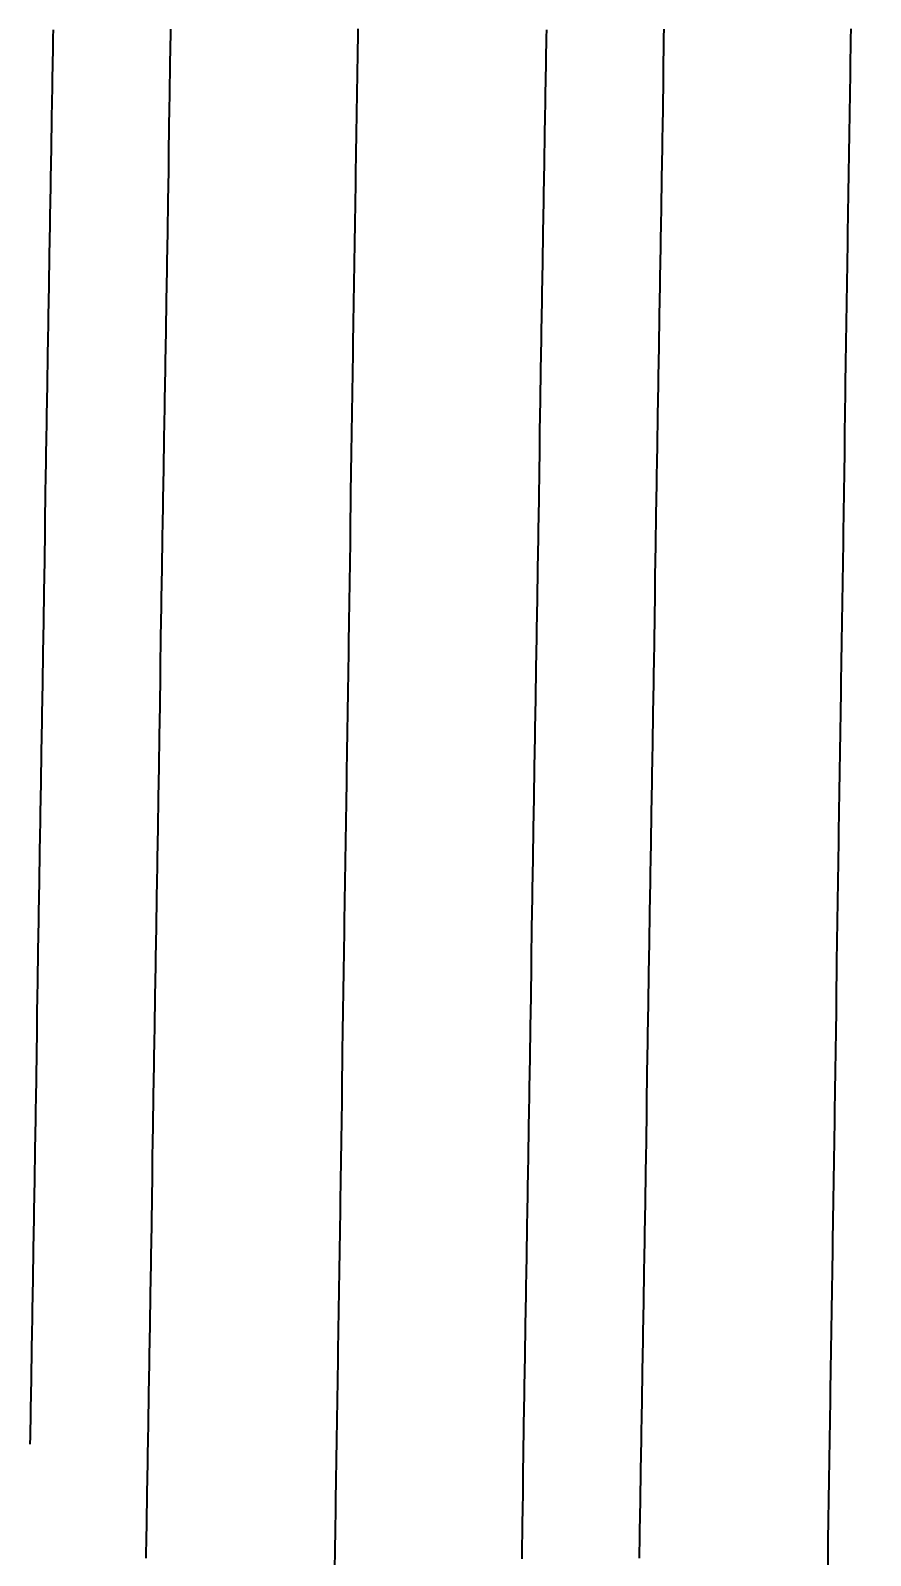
# Model space of a CAD drawing. Header units: millimetres. Extents: x 0 to 3800, y -67 to 2530.
# Drawn here: x 2222.108 to 2224.73, y 1560.991 to 1565.752 of the extents above; entities that cross this region are included whole.
import ezdxf

# ---------------------------------------------------------------- set-up
doc = ezdxf.new("R2010")
doc.units = ezdxf.units.MM
doc.layers.add('내부선 및 부속', color=4, linetype='Continuous')
doc.layers.add('치수선', color=7, linetype='Continuous')
doc.styles.add('____', font='')
doc.styles.get('____').set_extended_font_data('굴림')
doc.dimstyles.new('MSADIM', dxfattribs={"dimtxt": 33, "dimasz": 17, "dimexe": 10, "dimexo": 7.5, "dimgap": 10, "dimtad": 0, "dimtih": 1, "dimtoh": 1, "dimdec": 0, "dimzin": 1, "dimdsep": 46, "dimtxsty": '____', "dimcen": 11.25, "dimadec": 0, "dimazin": 0, "dimtfac": 1, "dimtdec": 0, "dimtix": 1, "dimtmove": 0, "dimatfit": 3, "dimfxl": 1, "dimtolj": 1, "dimtzin": 1, "dimarcsym": 0})

# ---------------------------------------------------------------- blocks, each defined once
blk = doc.blocks.new('*D47')
at = {"layer": '치수선', "color": 0, "linetype": 'Continuous', "lineweight": -2, "transparency": 16777216}
for p, q in [((2249.9547, 1877.9392), (2082.4547, 1877.9392)), ((2092.4547, 1860.9392), (2092.4547, 1705.7554)), ((2092.4547, 1504.9392), (2092.4547, 1660.123)), ((2249.9547, 1487.9392), (2082.4547, 1487.9392))]:
    blk.add_line(p, q, dxfattribs=at)
at = {"layer": '치수선', "color": 0, "linetype": 'Continuous', "transparency": 16777216}
for points in [[(2089.6213, 1860.9392), (2095.288, 1860.9392), (2092.4547, 1877.9392)], [(2089.6213, 1504.9392), (2095.288, 1504.9392), (2092.4547, 1487.9392)]]:
    blk.add_solid(points, dxfattribs=at)
at = {"layer": '치수선', "color": 0, "linetype": 'Continuous', "transparency": 16777216, "insert": (2092.4547, 1682.9392), "char_height": 25, "attachment_point": 5, "style": '____'}
blk.add_mtext('\\A1;390', dxfattribs=at)

msp = doc.modelspace()

# ---------------------------------------------------------------- linework, layer by layer
at = {"layer": '내부선 및 부속', "linetype": 'Continuous', "flags": 128}
for points in [[(2222.1075, 1561.3392), (2222.1085, 1561.3632), (2222.1085, 1561.3872), (2222.1095, 1561.4112), (2222.1095, 1561.4352), (2222.1095, 1561.4592), (2222.1105, 1561.4832), (2222.1105, 1561.5062), (2222.1115, 1561.5302), (2222.1115, 1561.5542), (2222.1115, 1561.5782), (2222.1125, 1561.6022), (2222.1125, 1561.6262), (2222.1125, 1561.6502), (2222.1135, 1561.6742), (2222.1135, 1561.6972), (2222.1145, 1561.7212), (2222.1145, 1561.7452), (2222.1145, 1561.7692), (2222.1155, 1561.7932), (2222.1155, 1561.8172), (2222.1165, 1561.8412), (2222.1165, 1561.8642), (2222.1165, 1561.8882), (2222.1175, 1561.9122), (2222.1175, 1561.9362), (2222.1175, 1561.9602), (2222.1185, 1561.9842), (2222.1185, 1562.0082), (2222.1185, 1562.0082), (2222.1195, 1562.0322), (2222.1195, 1562.0552), (2222.1195, 1562.0792), (2222.1205, 1562.1032), (2222.1205, 1562.1272), (2222.1215, 1562.1512), (2222.1215, 1562.1752), (2222.1215, 1562.1992), (2222.1225, 1562.2222), (2222.1225, 1562.2462), (2222.1225, 1562.2702), (2222.1235, 1562.2942), (2222.1235, 1562.3182), (2222.1245, 1562.3422), (2222.1245, 1562.3662), (2222.1245, 1562.3892), (2222.1255, 1562.4132), (2222.1255, 1562.4372), (2222.1265, 1562.4612), (2222.1265, 1562.4852), (2222.1265, 1562.5092), (2222.1275, 1562.5332), (2222.1275, 1562.5572), (2222.1275, 1562.5802), (2222.1285, 1562.6042), (2222.1285, 1562.6282), (2222.1295, 1562.6522), (2222.1295, 1562.6762), (2222.1295, 1562.7002), (2222.1305, 1562.7242), (2222.1305, 1562.7472), (2222.1315, 1562.7712), (2222.1315, 1562.7952), (2222.1315, 1562.8192), (2222.1325, 1562.8432), (2222.1325, 1562.8672), (2222.1325, 1562.8912), (2222.1335, 1562.9152), (2222.1335, 1562.9382), (2222.1345, 1562.9622), (2222.1345, 1562.9862), (2222.1345, 1563.0102), (2222.1355, 1563.0342), (2222.1355, 1563.0582), (2222.1365, 1563.0822), (2222.1365, 1563.1052), (2222.1365, 1563.1292), (2222.1375, 1563.1532), (2222.1375, 1563.1772), (2222.1375, 1563.2012), (2222.1385, 1563.2252), (2222.1385, 1563.2492), (2222.1395, 1563.2722), (2222.1395, 1563.2962), (2222.1395, 1563.3202), (2222.1405, 1563.3442), (2222.1405, 1563.3682), (2222.1415, 1563.3922), (2222.1415, 1563.4162), (2222.1415, 1563.4402), (2222.1425, 1563.4632), (2222.1425, 1563.4872), (2222.1425, 1563.5112), (2222.1435, 1563.5352), (2222.1435, 1563.5592), (2222.1445, 1563.5832), (2222.1445, 1563.6072), (2222.1445, 1563.6302), (2222.1455, 1563.6542), (2222.1455, 1563.6782), (2222.1465, 1563.7022), (2222.1465, 1563.7262), (2222.1465, 1563.7502), (2222.1475, 1563.7742), (2222.1475, 1563.7982), (2222.1475, 1563.8212), (2222.1485, 1563.8452), (2222.1485, 1563.8692), (2222.1495, 1563.8932), (2222.1495, 1563.9172), (2222.1495, 1563.9412), (2222.1505, 1563.9652), (2222.1505, 1563.9882), (2222.1505, 1564.0122), (2222.1515, 1564.0362), (2222.1515, 1564.0602), (2222.1525, 1564.0842), (2222.1525, 1564.1082), (2222.1525, 1564.1322), (2222.1535, 1564.1552), (2222.1535, 1564.1792), (2222.1545, 1564.2032), (2222.1545, 1564.2272), (2222.1545, 1564.2512), (2222.1555, 1564.2752), (2222.1555, 1564.2992), (2222.1555, 1564.3232), (2222.1565, 1564.3462), (2222.1565, 1564.3702), (2222.1575, 1564.3942), (2222.1575, 1564.3942), (2222.1575, 1564.4182), (2222.1575, 1564.4422), (2222.1585, 1564.4662), (2222.1585, 1564.4902), (2222.1595, 1564.5132), (2222.1595, 1564.5372), (2222.1595, 1564.5612), (2222.1605, 1564.5852), (2222.1605, 1564.6092), (2222.1615, 1564.6332), (2222.1615, 1564.6572), (2222.1615, 1564.6812), (2222.1625, 1564.7042), (2222.1625, 1564.7282), (2222.1625, 1564.7522), (2222.1635, 1564.7762), (2222.1635, 1564.8002), (2222.1645, 1564.8242), (2222.1645, 1564.8482), (2222.1645, 1564.8712), (2222.1655, 1564.8952), (2222.1655, 1564.9192), (2222.1665, 1564.9432), (2222.1665, 1564.9672), (2222.1665, 1564.9912), (2222.1675, 1565.0152), (2222.1675, 1565.0382), (2222.1675, 1565.0622), (2222.1685, 1565.0862), (2222.1685, 1565.1102), (2222.1695, 1565.1342), (2222.1695, 1565.1582), (2222.1695, 1565.1822), (2222.1705, 1565.2062), (2222.1705, 1565.2292), (2222.1715, 1565.2532), (2222.1715, 1565.2772), (2222.1715, 1565.3012), (2222.1725, 1565.3252), (2222.1725, 1565.3492), (2222.1735, 1565.3732), (2222.1735, 1565.3962), (2222.1735, 1565.4202), (2222.1745, 1565.4442), (2222.1745, 1565.4682), (2222.1745, 1565.4922), (2222.1755, 1565.5162), (2222.1755, 1565.5402), (2222.1765, 1565.5632), (2222.1765, 1565.5872), (2222.1765, 1565.6112), (2222.1775, 1565.6352), (2222.1775, 1565.6592), (2222.1785, 1565.6832), (2222.1785, 1565.7072), (2222.1785, 1565.7312), (2222.1795, 1565.7542)], [(2222.4695, 1560.9832), (2222.4695, 1561.0072), (2222.4705, 1561.0302), (2222.4705, 1561.0542), (2222.4715, 1561.0782), (2222.4715, 1561.1022), (2222.4715, 1561.1262), (2222.4725, 1561.1502), (2222.4725, 1561.1742), (2222.4725, 1561.1972), (2222.4735, 1561.2212), (2222.4735, 1561.2452), (2222.4745, 1561.2692), (2222.4745, 1561.2932), (2222.4745, 1561.3172), (2222.4755, 1561.3412), (2222.4755, 1561.3652), (2222.4765, 1561.3882), (2222.4765, 1561.4122), (2222.4765, 1561.4362), (2222.4775, 1561.4602), (2222.4775, 1561.4842), (2222.4775, 1561.5082), (2222.4785, 1561.5322), (2222.4785, 1561.5552), (2222.4795, 1561.5792), (2222.4795, 1561.6032), (2222.4795, 1561.6272), (2222.4805, 1561.6512), (2222.4805, 1561.6752), (2222.4815, 1561.6992), (2222.4815, 1561.7232), (2222.4815, 1561.7462), (2222.4825, 1561.7702), (2222.4825, 1561.7942), (2222.4825, 1561.8182), (2222.4835, 1561.8422), (2222.4835, 1561.8662), (2222.4845, 1561.8902), (2222.4845, 1561.9132), (2222.4845, 1561.9372), (2222.4855, 1561.9612), (2222.4855, 1561.9852), (2222.4855, 1561.9852), (2222.4865, 1562.0092), (2222.4865, 1562.0332), (2222.4865, 1562.0572), (2222.4875, 1562.0802), (2222.4875, 1562.1042), (2222.4875, 1562.1282), (2222.4885, 1562.1522), (2222.4885, 1562.1762), (2222.4895, 1562.2002), (2222.4895, 1562.2242), (2222.4895, 1562.2482), (2222.4905, 1562.2712), (2222.4905, 1562.2952), (2222.4915, 1562.3192), (2222.4915, 1562.3432), (2222.4915, 1562.3672), (2222.4925, 1562.3912), (2222.4925, 1562.4152), (2222.4925, 1562.4382), (2222.4935, 1562.4622), (2222.4935, 1562.4862), (2222.4945, 1562.5102), (2222.4945, 1562.5342), (2222.4945, 1562.5582), (2222.4955, 1562.5822), (2222.4955, 1562.6062), (2222.4965, 1562.6292), (2222.4965, 1562.6532), (2222.4965, 1562.6772), (2222.4975, 1562.7012), (2222.4975, 1562.7252), (2222.4975, 1562.7492), (2222.4985, 1562.7732), (2222.4985, 1562.7962), (2222.4995, 1562.8202), (2222.4995, 1562.8442), (2222.4995, 1562.8682), (2222.5005, 1562.8922), (2222.5005, 1562.9162), (2222.5015, 1562.9402), (2222.5015, 1562.9632), (2222.5015, 1562.9872), (2222.5025, 1563.0112), (2222.5025, 1563.0352), (2222.5025, 1563.0592), (2222.5035, 1563.0832), (2222.5035, 1563.1072), (2222.5045, 1563.1312), (2222.5045, 1563.1542), (2222.5045, 1563.1782), (2222.5055, 1563.2022), (2222.5055, 1563.2262), (2222.5065, 1563.2502), (2222.5065, 1563.2742), (2222.5065, 1563.2982), (2222.5075, 1563.3212), (2222.5075, 1563.3452), (2222.5075, 1563.3692), (2222.5085, 1563.3932), (2222.5085, 1563.4172), (2222.5095, 1563.4412), (2222.5095, 1563.4652), (2222.5095, 1563.4892), (2222.5105, 1563.5122), (2222.5105, 1563.5362), (2222.5105, 1563.5602), (2222.5115, 1563.5842), (2222.5115, 1563.6082), (2222.5125, 1563.6322), (2222.5125, 1563.6562), (2222.5125, 1563.6792), (2222.5135, 1563.7032), (2222.5135, 1563.7272), (2222.5145, 1563.7512), (2222.5145, 1563.7752), (2222.5145, 1563.7992), (2222.5155, 1563.8232), (2222.5155, 1563.8462), (2222.5155, 1563.8702), (2222.5165, 1563.8942), (2222.5165, 1563.9182), (2222.5175, 1563.9422), (2222.5175, 1563.9662), (2222.5175, 1563.9902), (2222.5185, 1564.0142), (2222.5185, 1564.0372), (2222.5195, 1564.0612), (2222.5195, 1564.0852), (2222.5195, 1564.1092), (2222.5205, 1564.1332), (2222.5205, 1564.1572), (2222.5205, 1564.1812), (2222.5215, 1564.2042), (2222.5215, 1564.2282), (2222.5225, 1564.2522), (2222.5225, 1564.2762), (2222.5225, 1564.3002), (2222.5235, 1564.3242), (2222.5235, 1564.3482), (2222.5245, 1564.3722), (2222.5245, 1564.3722), (2222.5245, 1564.3952), (2222.5245, 1564.4192), (2222.5255, 1564.4432), (2222.5255, 1564.4672), (2222.5255, 1564.4912), (2222.5265, 1564.5152), (2222.5265, 1564.5392), (2222.5275, 1564.5622), (2222.5275, 1564.5862), (2222.5275, 1564.6102), (2222.5285, 1564.6342), (2222.5285, 1564.6582), (2222.5295, 1564.6822), (2222.5295, 1564.7062), (2222.5295, 1564.7292), (2222.5305, 1564.7532), (2222.5305, 1564.7772), (2222.5315, 1564.8012), (2222.5315, 1564.8252), (2222.5315, 1564.8492), (2222.5325, 1564.8732), (2222.5325, 1564.8972), (2222.5325, 1564.9202), (2222.5335, 1564.9442), (2222.5335, 1564.9682), (2222.5345, 1564.9922), (2222.5345, 1565.0162), (2222.5345, 1565.0402), (2222.5355, 1565.0642), (2222.5355, 1565.0872), (2222.5365, 1565.1112), (2222.5365, 1565.1352), (2222.5365, 1565.1592), (2222.5375, 1565.1832), (2222.5375, 1565.2072), (2222.5375, 1565.2312), (2222.5385, 1565.2552), (2222.5385, 1565.2782), (2222.5395, 1565.3022), (2222.5395, 1565.3262), (2222.5395, 1565.3502), (2222.5405, 1565.3742), (2222.5405, 1565.3982), (2222.5415, 1565.4222), (2222.5415, 1565.4452), (2222.5415, 1565.4692), (2222.5425, 1565.4932), (2222.5425, 1565.5172), (2222.5435, 1565.5412), (2222.5435, 1565.5652), (2222.5435, 1565.5892), (2222.5445, 1565.6122), (2222.5445, 1565.6362), (2222.5445, 1565.6602), (2222.5455, 1565.6842), (2222.5455, 1565.7082), (2222.5465, 1565.7322), (2222.5465, 1565.7562)], [(2223.1295, 1565.7572), (2223.1295, 1565.7252), (2223.1285, 1565.6942), (2223.1285, 1565.6632), (2223.1275, 1565.6322), (2223.1275, 1565.6012), (2223.1265, 1565.5702), (2223.1265, 1565.5392), (2223.1255, 1565.5082), (2223.1255, 1565.4762), (2223.1245, 1565.4452), (2223.1245, 1565.4142), (2223.1235, 1565.3832), (2223.1235, 1565.3522), (2223.1225, 1565.3212), (2223.1225, 1565.2902), (2223.1225, 1565.2582), (2223.1215, 1565.2272), (2223.1215, 1565.1962), (2223.1205, 1565.1652), (2223.1205, 1565.1342), (2223.1195, 1565.1032), (2223.1195, 1565.0722), (2223.1185, 1565.0412), (2223.1185, 1565.0092), (2223.1175, 1564.9782), (2223.1175, 1564.9472), (2223.1165, 1564.9162), (2223.1165, 1564.8852), (2223.1155, 1564.8542), (2223.1155, 1564.8232), (2223.1145, 1564.7912), (2223.1145, 1564.7602), (2223.1145, 1564.7292), (2223.1135, 1564.6982), (2223.1135, 1564.6672), (2223.1125, 1564.6362), (2223.1125, 1564.6052), (2223.1115, 1564.5742), (2223.1115, 1564.5422), (2223.1105, 1564.5112), (2223.1105, 1564.4802), (2223.1095, 1564.4492), (2223.1095, 1564.4182), (2223.1085, 1564.3872), (2223.1085, 1564.3562), (2223.1075, 1564.3242), (2223.1075, 1564.2932), (2223.1075, 1564.2622), (2223.1065, 1564.2312), (2223.1065, 1564.2002), (2223.1055, 1564.1692), (2223.1055, 1564.1382), (2223.1045, 1564.1072), (2223.1045, 1564.0752), (2223.1035, 1564.0442), (2223.1035, 1564.0132), (2223.1025, 1563.9822), (2223.1025, 1563.9512), (2223.1015, 1563.9202), (2223.1015, 1563.8892), (2223.1005, 1563.8572), (2223.1005, 1563.8262), (2223.1005, 1563.7952), (2223.1005, 1563.7952), (2223.0995, 1563.7642), (2223.0995, 1563.7332), (2223.0985, 1563.7022), (2223.0985, 1563.6712), (2223.0975, 1563.6402), (2223.0975, 1563.6082), (2223.0965, 1563.5772), (2223.0965, 1563.5462), (2223.0955, 1563.5152), (2223.0955, 1563.4842), (2223.0945, 1563.4532), (2223.0945, 1563.4222), (2223.0945, 1563.3902), (2223.0935, 1563.3592), (2223.0935, 1563.3282), (2223.0925, 1563.2972), (2223.0925, 1563.2662), (2223.0915, 1563.2352), (2223.0915, 1563.2042), (2223.0905, 1563.1732), (2223.0905, 1563.1412), (2223.0895, 1563.1102), (2223.0895, 1563.0792), (2223.0885, 1563.0482), (2223.0885, 1563.0172), (2223.0875, 1562.9862), (2223.0875, 1562.9552), (2223.0875, 1562.9232), (2223.0865, 1562.8922), (2223.0865, 1562.8612), (2223.0855, 1562.8302), (2223.0855, 1562.7992), (2223.0845, 1562.7682), (2223.0845, 1562.7372), (2223.0835, 1562.7062), (2223.0835, 1562.6742), (2223.0825, 1562.6432), (2223.0825, 1562.6122), (2223.0815, 1562.5812), (2223.0815, 1562.5502), (2223.0815, 1562.5192), (2223.0805, 1562.4882), (2223.0805, 1562.4562), (2223.0795, 1562.4252), (2223.0795, 1562.3942), (2223.0785, 1562.3632), (2223.0785, 1562.3322), (2223.0775, 1562.3012), (2223.0775, 1562.2702), (2223.0765, 1562.2382), (2223.0765, 1562.2072), (2223.0755, 1562.1762), (2223.0755, 1562.1452), (2223.0745, 1562.1142), (2223.0745, 1562.0832), (2223.0745, 1562.0522), (2223.0735, 1562.0212), (2223.0735, 1561.9892), (2223.0725, 1561.9582), (2223.0725, 1561.9272), (2223.0715, 1561.8962), (2223.0715, 1561.8652), (2223.0705, 1561.8342), (2223.0705, 1561.8032), (2223.0695, 1561.7712), (2223.0695, 1561.7402), (2223.0685, 1561.7092), (2223.0685, 1561.6782), (2223.0675, 1561.6472), (2223.0675, 1561.6162), (2223.0675, 1561.5852), (2223.0665, 1561.5542), (2223.0665, 1561.5222), (2223.0655, 1561.4912), (2223.0655, 1561.4602), (2223.0645, 1561.4292), (2223.0645, 1561.3982), (2223.0635, 1561.3672), (2223.0635, 1561.3362), (2223.0625, 1561.3042), (2223.0625, 1561.2732), (2223.0615, 1561.2422), (2223.0615, 1561.2112), (2223.0605, 1561.1802), (2223.0605, 1561.1492), (2223.0605, 1561.1182), (2223.0595, 1561.0872), (2223.0595, 1561.0552), (2223.0585, 1561.0242), (2223.0585, 1560.9932), (2223.0575, 1560.9622)], [(2223.6425, 1560.9812), (2223.6425, 1561.0052), (2223.6425, 1561.0292), (2223.6435, 1561.0532), (2223.6435, 1561.0772), (2223.6435, 1561.1012), (2223.6445, 1561.1252), (2223.6445, 1561.1492), (2223.6455, 1561.1722), (2223.6455, 1561.1962), (2223.6455, 1561.2202), (2223.6465, 1561.2442), (2223.6465, 1561.2682), (2223.6475, 1561.2922), (2223.6475, 1561.3162), (2223.6475, 1561.3392), (2223.6485, 1561.3632), (2223.6485, 1561.3872), (2223.6485, 1561.4112), (2223.6495, 1561.4352), (2223.6495, 1561.4592), (2223.6505, 1561.4832), (2223.6505, 1561.5062), (2223.6505, 1561.5302), (2223.6515, 1561.5542), (2223.6515, 1561.5782), (2223.6525, 1561.6022), (2223.6525, 1561.6262), (2223.6525, 1561.6502), (2223.6535, 1561.6742), (2223.6535, 1561.6972), (2223.6535, 1561.7212), (2223.6545, 1561.7452), (2223.6545, 1561.7692), (2223.6555, 1561.7932), (2223.6555, 1561.8172), (2223.6555, 1561.8412), (2223.6565, 1561.8642), (2223.6565, 1561.8882), (2223.6575, 1561.9122), (2223.6575, 1561.9362), (2223.6575, 1561.9602), (2223.6585, 1561.9842), (2223.6585, 1562.0082), (2223.6585, 1562.0082), (2223.6585, 1562.0322), (2223.6595, 1562.0552), (2223.6595, 1562.0792), (2223.6605, 1562.1032), (2223.6605, 1562.1272), (2223.6605, 1562.1512), (2223.6615, 1562.1752), (2223.6615, 1562.1992), (2223.6625, 1562.2222), (2223.6625, 1562.2462), (2223.6625, 1562.2702), (2223.6635, 1562.2942), (2223.6635, 1562.3182), (2223.6635, 1562.3422), (2223.6645, 1562.3662), (2223.6645, 1562.3892), (2223.6655, 1562.4132), (2223.6655, 1562.4372), (2223.6655, 1562.4612), (2223.6665, 1562.4852), (2223.6665, 1562.5092), (2223.6675, 1562.5332), (2223.6675, 1562.5572), (2223.6675, 1562.5802), (2223.6685, 1562.6042), (2223.6685, 1562.6282), (2223.6685, 1562.6522), (2223.6695, 1562.6762), (2223.6695, 1562.7002), (2223.6705, 1562.7242), (2223.6705, 1562.7472), (2223.6705, 1562.7712), (2223.6715, 1562.7952), (2223.6715, 1562.8192), (2223.6725, 1562.8432), (2223.6725, 1562.8672), (2223.6725, 1562.8912), (2223.6735, 1562.9142), (2223.6735, 1562.9382), (2223.6735, 1562.9622), (2223.6745, 1562.9862), (2223.6745, 1563.0102), (2223.6755, 1563.0342), (2223.6755, 1563.0582), (2223.6755, 1563.0822), (2223.6765, 1563.1052), (2223.6765, 1563.1292), (2223.6775, 1563.1532), (2223.6775, 1563.1772), (2223.6775, 1563.2012), (2223.6785, 1563.2252), (2223.6785, 1563.2492), (2223.6785, 1563.2722), (2223.6795, 1563.2962), (2223.6795, 1563.3202), (2223.6805, 1563.3442), (2223.6805, 1563.3682), (2223.6805, 1563.3922), (2223.6815, 1563.4162), (2223.6815, 1563.4402), (2223.6815, 1563.4632), (2223.6825, 1563.4872), (2223.6825, 1563.5112), (2223.6835, 1563.5352), (2223.6835, 1563.5592), (2223.6835, 1563.5832), (2223.6845, 1563.6072), (2223.6845, 1563.6302), (2223.6855, 1563.6542), (2223.6855, 1563.6782), (2223.6855, 1563.7022), (2223.6865, 1563.7262), (2223.6865, 1563.7502), (2223.6865, 1563.7742), (2223.6875, 1563.7972), (2223.6875, 1563.8212), (2223.6885, 1563.8452), (2223.6885, 1563.8692), (2223.6885, 1563.8932), (2223.6895, 1563.9172), (2223.6895, 1563.9412), (2223.6905, 1563.9652), (2223.6905, 1563.9882), (2223.6905, 1564.0122), (2223.6915, 1564.0362), (2223.6915, 1564.0602), (2223.6915, 1564.0842), (2223.6925, 1564.1082), (2223.6925, 1564.1322), (2223.6935, 1564.1552), (2223.6935, 1564.1792), (2223.6935, 1564.2032), (2223.6945, 1564.2272), (2223.6945, 1564.2512), (2223.6955, 1564.2752), (2223.6955, 1564.2992), (2223.6955, 1564.3232), (2223.6965, 1564.3462), (2223.6965, 1564.3702), (2223.6965, 1564.3942), (2223.6965, 1564.3942), (2223.6975, 1564.4182), (2223.6975, 1564.4422), (2223.6985, 1564.4662), (2223.6985, 1564.4902), (2223.6985, 1564.5132), (2223.6995, 1564.5372), (2223.6995, 1564.5612), (2223.7005, 1564.5852), (2223.7005, 1564.6092), (2223.7005, 1564.6332), (2223.7015, 1564.6572), (2223.7015, 1564.6802), (2223.7015, 1564.7042), (2223.7025, 1564.7282), (2223.7025, 1564.7522), (2223.7035, 1564.7762), (2223.7035, 1564.8002), (2223.7035, 1564.8242), (2223.7045, 1564.8482), (2223.7045, 1564.8712), (2223.7055, 1564.8952), (2223.7055, 1564.9192), (2223.7055, 1564.9432), (2223.7065, 1564.9672), (2223.7065, 1564.9912), (2223.7075, 1565.0152), (2223.7075, 1565.0382), (2223.7075, 1565.0622), (2223.7085, 1565.0862), (2223.7085, 1565.1102), (2223.7085, 1565.1342), (2223.7095, 1565.1582), (2223.7095, 1565.1822), (2223.7105, 1565.2062), (2223.7105, 1565.2292), (2223.7105, 1565.2532), (2223.7115, 1565.2772), (2223.7115, 1565.3012), (2223.7125, 1565.3252), (2223.7125, 1565.3492), (2223.7125, 1565.3732), (2223.7135, 1565.3962), (2223.7135, 1565.4202), (2223.7135, 1565.4442), (2223.7145, 1565.4682), (2223.7145, 1565.4922), (2223.7155, 1565.5162), (2223.7155, 1565.5402), (2223.7155, 1565.5632), (2223.7165, 1565.5872), (2223.7165, 1565.6112), (2223.7175, 1565.6352), (2223.7175, 1565.6592), (2223.7175, 1565.6832), (2223.7185, 1565.7072), (2223.7185, 1565.7312), (2223.7195, 1565.7542)], [(2224.0095, 1560.9832), (2224.0095, 1561.0072), (2224.0105, 1561.0302), (2224.0105, 1561.0542), (2224.0105, 1561.0782), (2224.0115, 1561.1022), (2224.0115, 1561.1262), (2224.0125, 1561.1502), (2224.0125, 1561.1742), (2224.0125, 1561.1972), (2224.0135, 1561.2212), (2224.0135, 1561.2452), (2224.0135, 1561.2692), (2224.0145, 1561.2932), (2224.0145, 1561.3172), (2224.0155, 1561.3412), (2224.0155, 1561.3652), (2224.0155, 1561.3882), (2224.0165, 1561.4122), (2224.0165, 1561.4362), (2224.0175, 1561.4602), (2224.0175, 1561.4842), (2224.0175, 1561.5082), (2224.0185, 1561.5322), (2224.0185, 1561.5552), (2224.0185, 1561.5792), (2224.0195, 1561.6032), (2224.0195, 1561.6272), (2224.0205, 1561.6512), (2224.0205, 1561.6752), (2224.0205, 1561.6992), (2224.0215, 1561.7232), (2224.0215, 1561.7462), (2224.0225, 1561.7702), (2224.0225, 1561.7942), (2224.0225, 1561.8182), (2224.0235, 1561.8422), (2224.0235, 1561.8662), (2224.0235, 1561.8902), (2224.0245, 1561.9132), (2224.0245, 1561.9372), (2224.0255, 1561.9612), (2224.0255, 1561.9852), (2224.0255, 1561.9852), (2224.0255, 1562.0092), (2224.0265, 1562.0332), (2224.0265, 1562.0572), (2224.0275, 1562.0802), (2224.0275, 1562.1042), (2224.0275, 1562.1282), (2224.0285, 1562.1522), (2224.0285, 1562.1762), (2224.0285, 1562.2002), (2224.0295, 1562.2242), (2224.0295, 1562.2482), (2224.0305, 1562.2712), (2224.0305, 1562.2952), (2224.0305, 1562.3192), (2224.0315, 1562.3432), (2224.0315, 1562.3672), (2224.0325, 1562.3912), (2224.0325, 1562.4152), (2224.0325, 1562.4382), (2224.0335, 1562.4622), (2224.0335, 1562.4862), (2224.0335, 1562.5102), (2224.0345, 1562.5342), (2224.0345, 1562.5582), (2224.0355, 1562.5822), (2224.0355, 1562.6062), (2224.0355, 1562.6292), (2224.0365, 1562.6532), (2224.0365, 1562.6772), (2224.0375, 1562.7012), (2224.0375, 1562.7252), (2224.0375, 1562.7492), (2224.0385, 1562.7732), (2224.0385, 1562.7962), (2224.0385, 1562.8202), (2224.0395, 1562.8442), (2224.0395, 1562.8682), (2224.0405, 1562.8922), (2224.0405, 1562.9162), (2224.0405, 1562.9402), (2224.0415, 1562.9632), (2224.0415, 1562.9872), (2224.0415, 1563.0112), (2224.0425, 1563.0352), (2224.0425, 1563.0592), (2224.0435, 1563.0832), (2224.0435, 1563.1072), (2224.0435, 1563.1312), (2224.0445, 1563.1542), (2224.0445, 1563.1782), (2224.0455, 1563.2022), (2224.0455, 1563.2262), (2224.0455, 1563.2502), (2224.0465, 1563.2742), (2224.0465, 1563.2982), (2224.0465, 1563.3212), (2224.0475, 1563.3452), (2224.0475, 1563.3692), (2224.0485, 1563.3932), (2224.0485, 1563.4172), (2224.0485, 1563.4412), (2224.0495, 1563.4652), (2224.0495, 1563.4892), (2224.0505, 1563.5122), (2224.0505, 1563.5362), (2224.0505, 1563.5602), (2224.0515, 1563.5842), (2224.0515, 1563.6082), (2224.0515, 1563.6322), (2224.0525, 1563.6562), (2224.0525, 1563.6792), (2224.0535, 1563.7032), (2224.0535, 1563.7272), (2224.0535, 1563.7512), (2224.0545, 1563.7752), (2224.0545, 1563.7992), (2224.0555, 1563.8232), (2224.0555, 1563.8462), (2224.0555, 1563.8702), (2224.0565, 1563.8942), (2224.0565, 1563.9182), (2224.0565, 1563.9422), (2224.0575, 1563.9662), (2224.0575, 1563.9902), (2224.0585, 1564.0142), (2224.0585, 1564.0372), (2224.0585, 1564.0612), (2224.0595, 1564.0852), (2224.0595, 1564.1092), (2224.0605, 1564.1332), (2224.0605, 1564.1572), (2224.0605, 1564.1812), (2224.0615, 1564.2042), (2224.0615, 1564.2282), (2224.0615, 1564.2522), (2224.0625, 1564.2762), (2224.0625, 1564.3002), (2224.0635, 1564.3242), (2224.0635, 1564.3482), (2224.0635, 1564.3722), (2224.0635, 1564.3722), (2224.0645, 1564.3952), (2224.0645, 1564.4192), (2224.0655, 1564.4432), (2224.0655, 1564.4672), (2224.0655, 1564.4912), (2224.0665, 1564.5152), (2224.0665, 1564.5392), (2224.0665, 1564.5622), (2224.0675, 1564.5862), (2224.0675, 1564.6102), (2224.0685, 1564.6342), (2224.0685, 1564.6582), (2224.0685, 1564.6822), (2224.0695, 1564.7062), (2224.0695, 1564.7292), (2224.0705, 1564.7532), (2224.0705, 1564.7772), (2224.0705, 1564.8012), (2224.0715, 1564.8252), (2224.0715, 1564.8492), (2224.0715, 1564.8732), (2224.0725, 1564.8972), (2224.0725, 1564.9202), (2224.0735, 1564.9442), (2224.0735, 1564.9682), (2224.0735, 1564.9922), (2224.0745, 1565.0162), (2224.0745, 1565.0402), (2224.0755, 1565.0642), (2224.0755, 1565.0872), (2224.0755, 1565.1112), (2224.0765, 1565.1352), (2224.0765, 1565.1592), (2224.0775, 1565.1832), (2224.0775, 1565.2072), (2224.0775, 1565.2312), (2224.0785, 1565.2552), (2224.0785, 1565.2782), (2224.0785, 1565.3022), (2224.0795, 1565.3262), (2224.0795, 1565.3502), (2224.0805, 1565.3742), (2224.0805, 1565.3982), (2224.0805, 1565.4222), (2224.0815, 1565.4452), (2224.0815, 1565.4692), (2224.0825, 1565.4932), (2224.0825, 1565.5172), (2224.0825, 1565.5412), (2224.0835, 1565.5652), (2224.0835, 1565.5892), (2224.0845, 1565.6122), (2224.0845, 1565.6362), (2224.0845, 1565.6602), (2224.0855, 1565.6842), (2224.0855, 1565.7082), (2224.0855, 1565.7322), (2224.0865, 1565.7562)], [(2224.5975, 1560.9622), (2224.5985, 1560.9932), (2224.5985, 1561.0242), (2224.5985, 1561.0552), (2224.5995, 1561.0872), (2224.5995, 1561.1182), (2224.6005, 1561.1492), (2224.6005, 1561.1802), (2224.6015, 1561.2112), (2224.6015, 1561.2422), (2224.6025, 1561.2732), (2224.6025, 1561.3052), (2224.6035, 1561.3362), (2224.6035, 1561.3672), (2224.6045, 1561.3982), (2224.6045, 1561.4292), (2224.6055, 1561.4602), (2224.6055, 1561.4912), (2224.6055, 1561.5222), (2224.6065, 1561.5542), (2224.6065, 1561.5852), (2224.6075, 1561.6162), (2224.6075, 1561.6472), (2224.6085, 1561.6782), (2224.6085, 1561.7092), (2224.6095, 1561.7402), (2224.6095, 1561.7722), (2224.6105, 1561.8032), (2224.6105, 1561.8342), (2224.6115, 1561.8652), (2224.6115, 1561.8962), (2224.6125, 1561.9272), (2224.6125, 1561.9582), (2224.6125, 1561.9892), (2224.6135, 1562.0212), (2224.6135, 1562.0522), (2224.6145, 1562.0832), (2224.6145, 1562.0832), (2224.6145, 1562.1142), (2224.6155, 1562.1452), (2224.6155, 1562.1762), (2224.6165, 1562.2072), (2224.6165, 1562.2392), (2224.6175, 1562.2702), (2224.6175, 1562.3012), (2224.6185, 1562.3322), (2224.6185, 1562.3632), (2224.6185, 1562.3942), (2224.6195, 1562.4252), (2224.6195, 1562.4562), (2224.6205, 1562.4882), (2224.6205, 1562.5192), (2224.6215, 1562.5502), (2224.6215, 1562.5812), (2224.6225, 1562.6122), (2224.6225, 1562.6432), (2224.6235, 1562.6742), (2224.6235, 1562.7062), (2224.6245, 1562.7372), (2224.6245, 1562.7682), (2224.6255, 1562.7992), (2224.6255, 1562.8302), (2224.6255, 1562.8612), (2224.6265, 1562.8922), (2224.6265, 1562.9232), (2224.6275, 1562.9552), (2224.6275, 1562.9862), (2224.6285, 1563.0172), (2224.6285, 1563.0482), (2224.6295, 1563.0792), (2224.6295, 1563.1102), (2224.6305, 1563.1412), (2224.6305, 1563.1732), (2224.6315, 1563.2042), (2224.6315, 1563.2352), (2224.6315, 1563.2662), (2224.6325, 1563.2972), (2224.6325, 1563.3282), (2224.6335, 1563.3592), (2224.6335, 1563.3902), (2224.6345, 1563.4222), (2224.6345, 1563.4532), (2224.6355, 1563.4842), (2224.6355, 1563.5152), (2224.6365, 1563.5462), (2224.6365, 1563.5772), (2224.6375, 1563.6082), (2224.6375, 1563.6402), (2224.6385, 1563.6712), (2224.6385, 1563.7022), (2224.6385, 1563.7332), (2224.6395, 1563.7642), (2224.6395, 1563.7952), (2224.6405, 1563.8262), (2224.6405, 1563.8582), (2224.6415, 1563.8892), (2224.6415, 1563.9202), (2224.6425, 1563.9512), (2224.6425, 1563.9822), (2224.6435, 1564.0132), (2224.6435, 1564.0442), (2224.6445, 1564.0752), (2224.6445, 1564.1072), (2224.6455, 1564.1382), (2224.6455, 1564.1692), (2224.6455, 1564.2002), (2224.6465, 1564.2312), (2224.6465, 1564.2622), (2224.6475, 1564.2932), (2224.6475, 1564.3252), (2224.6485, 1564.3562), (2224.6485, 1564.3872), (2224.6495, 1564.4182), (2224.6495, 1564.4492), (2224.6505, 1564.4802), (2224.6505, 1564.5112), (2224.6515, 1564.5422), (2224.6515, 1564.5742), (2224.6525, 1564.6052), (2224.6525, 1564.6362), (2224.6525, 1564.6672), (2224.6535, 1564.6982), (2224.6535, 1564.7292), (2224.6545, 1564.7602), (2224.6545, 1564.7922), (2224.6555, 1564.8232), (2224.6555, 1564.8542), (2224.6565, 1564.8852), (2224.6565, 1564.9162), (2224.6575, 1564.9472), (2224.6575, 1564.9782), (2224.6585, 1565.0092), (2224.6585, 1565.0412), (2224.6595, 1565.0722), (2224.6595, 1565.1032), (2224.6595, 1565.1342), (2224.6605, 1565.1652), (2224.6605, 1565.1962), (2224.6605, 1565.1962), (2224.6615, 1565.2272), (2224.6615, 1565.2592), (2224.6625, 1565.2902), (2224.6625, 1565.3212), (2224.6635, 1565.3522), (2224.6635, 1565.3832), (2224.6645, 1565.4142), (2224.6645, 1565.4452), (2224.6655, 1565.4762), (2224.6655, 1565.5082), (2224.6665, 1565.5392), (2224.6665, 1565.5702), (2224.6675, 1565.6012), (2224.6675, 1565.6322), (2224.6675, 1565.6632), (2224.6685, 1565.6942), (2224.6685, 1565.7262), (2224.6695, 1565.7572)]]:
    msp.add_lwpolyline(points, dxfattribs=at)

# ---------------------------------------------------------------- dimensions: what is measured, and where the dimension line sits
at = {"layer": '치수선', "linetype": 'Continuous'}
dim = msp.add_linear_dim(base=(2092.4547, 1487.9392), p1=(2257.4547, 1877.9392), p2=(2257.4547, 1487.9392), angle=90, dimstyle='MSADIM', override={"dimtxt": 25}, dxfattribs=at)
dim.commit()
dim.dimension.update_dxf_attribs({"geometry": '*D47', "text_midpoint": (2092.4547, 1682.9392)})

doc.saveas('drawing.dxf')
